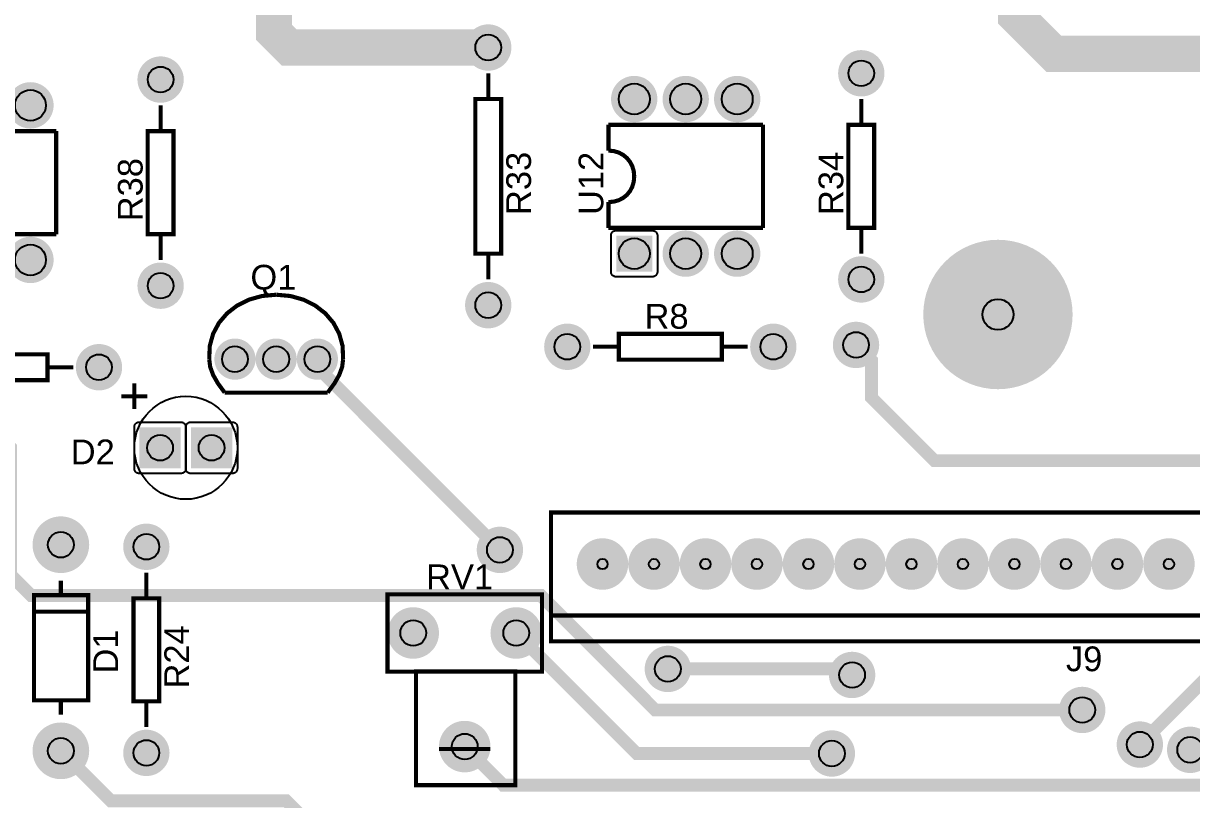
# Model space of a CAD drawing. Header units: inches. Extents: x -3.05 to 3.04, y -2.64 to 2.64.
# Drawn here: x -1.745 to 0.524, y -0.641 to 0.865 of the extents above; entities that cross this region are included whole.
import ezdxf

# ---------------------------------------------------------------- set-up
doc = ezdxf.new("R2010")
doc.units = ezdxf.units.IN
doc.layers.get('0').update_dxf_attribs({"linetype": 'CONTINUOUS'})

# ---------------------------------------------------------------- blocks, each defined once
blk = doc.blocks.new('EPAD')
at = {"const_width": 0.5}
blk.add_lwpolyline([(-0.25, 0, 1), (0.25, 0, 1)], format="xyb", close=True, dxfattribs=at)
blk = doc.blocks.new('RPAD')
blk.add_trace([(-0.5, -0.5), (-0.5, 0.5), (0.5, -0.5), (0.5, 0.5)])

msp = doc.modelspace()

# ---------------------------------------------------------------- linework, layer by layer
for points, const_width in [([(0.572866, 0.806134), (0.255937, 0.806134), (0.183102, 0.878969), (0.183102, 1.361657), (0.0331, 1.51166), (-0.241687, 1.51166), (-0.248394, 1.504953)], 0.07), ([(-0.842094, 0.818339), (-1.228352, 0.818339), (-1.258357, 0.848344), (-1.258357, 1.340113), (-1.424878, 1.506635), (-1.593169, 1.506635), (-1.59485, 1.504953)], 0.07), ([(-0.842094, 0.768339), (-0.842094, 0.718339)], 0.008), ([(-0.842094, 0.768339), (-0.842094, 0.718339)], 0.008), ([(-0.842094, 0.768339), (-0.842094, 0.718339)], 0.008), ([(-1.478315, 0.656134), (-1.478315, 0.706134)], 0.008), ([(-1.478315, 0.656134), (-1.478315, 0.706134)], 0.008), ([(-1.478315, 0.656134), (-1.478315, 0.706134)], 0.008), ([(-0.867094, 0.418339), (-0.817094, 0.418339), (-0.817094, 0.718339), (-0.867094, 0.718339), (-0.867094, 0.418339)], 0.008), ([(-0.867094, 0.418339), (-0.817094, 0.418339), (-0.817094, 0.718339), (-0.867094, 0.718339), (-0.867094, 0.418339)], 0.008), ([(-0.867094, 0.418339), (-0.817094, 0.418339), (-0.817094, 0.718339), (-0.867094, 0.718339), (-0.867094, 0.418339)], 0.008), ([(-0.117685, 0.668339), (-0.117685, 0.718339)], 0.008), ([(-0.117685, 0.668339), (-0.117685, 0.718339)], 0.008), ([(-0.117685, 0.668339), (-0.117685, 0.718339)], 0.008), ([(-1.981071, 0.656134), (-1.681071, 0.656134)], 0.008), ([(-1.981071, 0.656134), (-1.681071, 0.656134)], 0.008), ([(-1.981071, 0.656134), (-1.681071, 0.656134)], 0.008), ([(-1.681071, 0.456134), (-1.681071, 0.656134)], 0.008), ([(-1.681071, 0.456134), (-1.681071, 0.656134)], 0.008), ([(-1.681071, 0.456134), (-1.681071, 0.656134)], 0.008), ([(-1.503315, 0.456134), (-1.453315, 0.456134), (-1.453315, 0.656134), (-1.503315, 0.656134), (-1.503315, 0.456134)], 0.008), ([(-1.503315, 0.456134), (-1.453315, 0.456134), (-1.453315, 0.656134), (-1.503315, 0.656134), (-1.503315, 0.456134)], 0.008), ([(-1.503315, 0.456134), (-1.453315, 0.456134), (-1.453315, 0.656134), (-1.503315, 0.656134), (-1.503315, 0.456134)], 0.008), ([(-0.60863, 0.618339), (-0.60863, 0.668339)], 0.008), ([(-0.60863, 0.668339), (-0.30863, 0.668339)], 0.008), ([(-0.60863, 0.618339), (-0.60863, 0.668339)], 0.008), ([(-0.60863, 0.668339), (-0.30863, 0.668339)], 0.008), ([(-0.60863, 0.618339), (-0.60863, 0.668339)], 0.008), ([(-0.60863, 0.668339), (-0.30863, 0.668339)], 0.008), ([(-0.30863, 0.468339), (-0.30863, 0.668339)], 0.008), ([(-0.30863, 0.468339), (-0.30863, 0.668339)], 0.008), ([(-0.30863, 0.468339), (-0.30863, 0.668339)], 0.008), ([(-0.142685, 0.468339), (-0.092685, 0.468339), (-0.092685, 0.668339), (-0.142685, 0.668339), (-0.142685, 0.468339)], 0.008), ([(-0.142685, 0.468339), (-0.092685, 0.468339), (-0.092685, 0.668339), (-0.142685, 0.668339), (-0.142685, 0.468339)], 0.008), ([(-0.142685, 0.468339), (-0.092685, 0.468339), (-0.092685, 0.668339), (-0.142685, 0.668339), (-0.142685, 0.468339)], 0.008), ([(-0.55863, 0.568339), (-0.559589, 0.578526), (-0.562364, 0.587964), (-0.566804, 0.596464), (-0.572755, 0.603839), (-0.580065, 0.609902), (-0.588583, 0.614464), (-0.598155, 0.617339), (-0.60863, 0.618339)], 0.008), ([(-0.55863, 0.568339), (-0.559589, 0.578526), (-0.562364, 0.587964), (-0.566804, 0.596464), (-0.572755, 0.603839), (-0.580065, 0.609902), (-0.588583, 0.614464), (-0.598155, 0.617339), (-0.60863, 0.618339)], 0.008), ([(-0.55863, 0.568339), (-0.559589, 0.578526), (-0.562364, 0.587964), (-0.566804, 0.596464), (-0.572755, 0.603839), (-0.580065, 0.609902), (-0.588583, 0.614464), (-0.598155, 0.617339), (-0.60863, 0.618339)], 0.008), ([(-0.55863, 0.568339), (-0.559589, 0.557864), (-0.562364, 0.548292), (-0.566804, 0.539774), (-0.572755, 0.532464), (-0.580065, 0.526513), (-0.588583, 0.522073), (-0.598155, 0.519298), (-0.60863, 0.518339)], 0.008), ([(-0.55863, 0.568339), (-0.559589, 0.557864), (-0.562364, 0.548292), (-0.566804, 0.539774), (-0.572755, 0.532464), (-0.580065, 0.526513), (-0.588583, 0.522073), (-0.598155, 0.519298), (-0.60863, 0.518339)], 0.008), ([(-0.55863, 0.568339), (-0.559589, 0.557864), (-0.562364, 0.548292), (-0.566804, 0.539774), (-0.572755, 0.532464), (-0.580065, 0.526513), (-0.588583, 0.522073), (-0.598155, 0.519298), (-0.60863, 0.518339)], 0.008), ([(-0.60863, 0.468339), (-0.60863, 0.518339)], 0.008), ([(-0.60863, 0.468339), (-0.60863, 0.518339)], 0.008), ([(-0.60863, 0.468339), (-0.60863, 0.518339)], 0.008), ([(-1.981071, 0.456134), (-1.681071, 0.456134)], 0.008), ([(-1.981071, 0.456134), (-1.681071, 0.456134)], 0.008), ([(-1.981071, 0.456134), (-1.681071, 0.456134)], 0.008), ([(-1.478315, 0.406134), (-1.478315, 0.456134)], 0.008), ([(-1.478315, 0.406134), (-1.478315, 0.456134)], 0.008), ([(-1.478315, 0.406134), (-1.478315, 0.456134)], 0.008), ([(-0.60863, 0.468339), (-0.30863, 0.468339)], 0.008), ([(-0.60863, 0.468339), (-0.30863, 0.468339)], 0.008), ([(-0.60863, 0.468339), (-0.30863, 0.468339)], 0.008), ([(-0.117685, 0.418339), (-0.117685, 0.468339)], 0.008), ([(-0.117685, 0.418339), (-0.117685, 0.468339)], 0.008), ([(-0.117685, 0.418339), (-0.117685, 0.468339)], 0.008), ([(-0.842094, 0.418339), (-0.842094, 0.368339)], 0.008), ([(-0.842094, 0.418339), (-0.842094, 0.368339)], 0.008), ([(-0.842094, 0.418339), (-0.842094, 0.368339)], 0.008), ([(-1.383906, 0.213615), (-1.38287, 0.239173), (-1.376381, 0.262809), (-1.364993, 0.284064), (-1.349257, 0.302481), (-1.329728, 0.317603), (-1.306957, 0.328971), (-1.281499, 0.336128), (-1.253906, 0.338615)], 0.008), ([(-1.383906, 0.213615), (-1.38287, 0.239173), (-1.376381, 0.262809), (-1.364993, 0.284064), (-1.349257, 0.302481), (-1.329728, 0.317603), (-1.306957, 0.328971), (-1.281499, 0.336128), (-1.253906, 0.338615)], 0.008), ([(-1.383906, 0.213615), (-1.38287, 0.239173), (-1.376381, 0.262809), (-1.364993, 0.284064), (-1.349257, 0.302481), (-1.329728, 0.317603), (-1.306957, 0.328971), (-1.281499, 0.336128), (-1.253906, 0.338615)], 0.008), ([(-1.123906, 0.213615), (-1.124941, 0.239173), (-1.13143, 0.262809), (-1.142819, 0.284064), (-1.158554, 0.302481), (-1.178083, 0.317603), (-1.200854, 0.328971), (-1.226312, 0.336128), (-1.253906, 0.338615)], 0.008), ([(-1.123906, 0.213615), (-1.124941, 0.239173), (-1.13143, 0.262809), (-1.142819, 0.284064), (-1.158554, 0.302481), (-1.178083, 0.317603), (-1.200854, 0.328971), (-1.226312, 0.336128), (-1.253906, 0.338615)], 0.008), ([(-1.123906, 0.213615), (-1.124941, 0.239173), (-1.13143, 0.262809), (-1.142819, 0.284064), (-1.158554, 0.302481), (-1.178083, 0.317603), (-1.200854, 0.328971), (-1.226312, 0.336128), (-1.253906, 0.338615)], 0.008), ([(-0.588551, 0.21263), (-0.388551, 0.21263), (-0.388551, 0.26263), (-0.588551, 0.26263), (-0.588551, 0.21263)], 0.008), ([(-0.588551, 0.21263), (-0.388551, 0.21263), (-0.388551, 0.26263), (-0.588551, 0.26263), (-0.588551, 0.21263)], 0.008), ([(-0.588551, 0.21263), (-0.388551, 0.21263), (-0.388551, 0.26263), (-0.588551, 0.26263), (-0.588551, 0.21263)], 0.008), ([(0.42326, -0.534417), (0.61714, -0.340537), (1.248933, -0.340537), (1.395192, -0.194278), (1.395192, -0.04802), (1.330566, 0.016606), (1.327165, 0.016606), (0.024444, 0.016606), (-0.098005, 0.139055), (-0.098005, 0.211257), (-0.127921, 0.241174)], 0.025), ([(-1.898, 0.172867), (-1.698, 0.172867), (-1.698, 0.222867), (-1.898, 0.222867), (-1.898, 0.172867)], 0.008), ([(-1.898, 0.172867), (-1.698, 0.172867), (-1.698, 0.222867), (-1.898, 0.222867), (-1.898, 0.172867)], 0.008), ([(-1.898, 0.172867), (-1.698, 0.172867), (-1.698, 0.222867), (-1.898, 0.222867), (-1.898, 0.172867)], 0.008), ([(-0.638551, 0.23763), (-0.588551, 0.23763)], 0.008), ([(-0.638551, 0.23763), (-0.588551, 0.23763)], 0.008), ([(-0.638551, 0.23763), (-0.588551, 0.23763)], 0.008), ([(-0.388551, 0.23763), (-0.338551, 0.23763)], 0.008), ([(-0.388551, 0.23763), (-0.338551, 0.23763)], 0.008), ([(-0.388551, 0.23763), (-0.338551, 0.23763)], 0.008), ([(-1.383906, 0.213615), (-1.382031, 0.198537), (-1.376406, 0.18299), (-1.367031, 0.166505), (-1.353906, 0.148615)], 0.008), ([(-1.383906, 0.213615), (-1.382031, 0.198537), (-1.376406, 0.18299), (-1.367031, 0.166505), (-1.353906, 0.148615)], 0.008), ([(-1.383906, 0.213615), (-1.382031, 0.198537), (-1.376406, 0.18299), (-1.367031, 0.166505), (-1.353906, 0.148615)], 0.008), ([(-0.819448, -0.156588), (-1.173906, 0.19787), (-1.173906, 0.213615)], 0.025), ([(-1.123906, 0.213615), (-1.12578, 0.198537), (-1.131406, 0.18299), (-1.14078, 0.166505), (-1.153906, 0.148615)], 0.008), ([(-1.123906, 0.213615), (-1.12578, 0.198537), (-1.131406, 0.18299), (-1.14078, 0.166505), (-1.153906, 0.148615)], 0.008), ([(-1.123906, 0.213615), (-1.12578, 0.198537), (-1.131406, 0.18299), (-1.14078, 0.166505), (-1.153906, 0.148615)], 0.008), ([(-1.698, 0.197867), (-1.648, 0.197867)], 0.008), ([(-1.698, 0.197867), (-1.648, 0.197867)], 0.008), ([(-1.698, 0.197867), (-1.648, 0.197867)], 0.008), ([(-1.529339, 0.166575), (-1.529339, 0.116575)], 0.008), ([(-1.529339, 0.166575), (-1.529339, 0.116575)], 0.008), ([(-1.529339, 0.166575), (-1.529339, 0.116575)], 0.008), ([(-1.554339, 0.141575), (-1.504339, 0.141575)], 0.008), ([(-1.554339, 0.141575), (-1.504339, 0.141575)], 0.008), ([(-1.554339, 0.141575), (-1.504339, 0.141575)], 0.008), ([(-1.353906, 0.148615), (-1.153906, 0.148615)], 0.008), ([(-1.353906, 0.148615), (-1.153906, 0.148615)], 0.008), ([(-1.353906, 0.148615), (-1.153906, 0.148615)], 0.008), ([(0.311429, -0.467262), (-0.517911, -0.467262), (-0.740133, -0.24504), (-1.729789, -0.24504), (-1.769654, -0.205176), (-1.769654, 0.042135), (-1.830148, 0.10263)], 0.025), ([(0.521042, -0.544619), (0.521042, -0.541217), (0.669574, -0.392685), (1.322636, -0.392685), (1.419001, -0.296319), (1.419001, -0.262306), (1.490189, -0.191118), (1.490189, -0.014732)], 0.025), ([(-0.72026, -0.334023), (1.37974, -0.334023), (1.37974, -0.084023), (-0.72026, -0.084023), (-0.72026, -0.334023)], 0.008), ([(-0.72026, -0.334023), (1.37974, -0.334023), (1.37974, -0.084023), (-0.72026, -0.084023), (-0.72026, -0.334023)], 0.008), ([(-0.72026, -0.334023), (1.37974, -0.334023), (1.37974, -0.084023), (-0.72026, -0.084023), (-0.72026, -0.334023)], 0.008), ([(-1.506024, -0.200551), (-1.506024, -0.250551)], 0.008), ([(-1.506024, -0.200551), (-1.506024, -0.250551)], 0.008), ([(-1.506024, -0.200551), (-1.506024, -0.250551)], 0.008), ([(-1.672024, -0.216551), (-1.672024, -0.244551)], 0.008), ([(-1.672024, -0.216551), (-1.672024, -0.244551)], 0.008), ([(-1.672024, -0.216551), (-1.672024, -0.244551)], 0.008), ([(-1.724024, -0.448551), (-1.619024, -0.448551), (-1.619024, -0.244551), (-1.724024, -0.244551), (-1.724024, -0.448551)], 0.008), ([(-1.724024, -0.448551), (-1.619024, -0.448551), (-1.619024, -0.244551), (-1.724024, -0.244551), (-1.724024, -0.448551)], 0.008), ([(-1.724024, -0.448551), (-1.619024, -0.448551), (-1.619024, -0.244551), (-1.724024, -0.244551), (-1.724024, -0.448551)], 0.008), ([(-1.531024, -0.450551), (-1.481024, -0.450551), (-1.481024, -0.250551), (-1.531024, -0.250551), (-1.531024, -0.450551)], 0.008), ([(-1.531024, -0.450551), (-1.481024, -0.450551), (-1.481024, -0.250551), (-1.531024, -0.250551), (-1.531024, -0.450551)], 0.008), ([(-1.531024, -0.450551), (-1.481024, -0.450551), (-1.481024, -0.250551), (-1.531024, -0.250551), (-1.531024, -0.450551)], 0.008), ([(-1.037764, -0.392881), (-0.737764, -0.392881), (-0.737764, -0.242881), (-1.037764, -0.242881), (-1.037764, -0.392881)], 0.008), ([(-1.037764, -0.392881), (-0.737764, -0.392881), (-0.737764, -0.242881), (-1.037764, -0.242881), (-1.037764, -0.392881)], 0.008), ([(-1.037764, -0.392881), (-0.737764, -0.392881), (-0.737764, -0.242881), (-1.037764, -0.242881), (-1.037764, -0.392881)], 0.008), ([(-1.620024, -0.276551), (-1.723024, -0.276551)], 0.008), ([(-1.620024, -0.276551), (-1.723024, -0.276551)], 0.008), ([(-1.620024, -0.276551), (-1.723024, -0.276551)], 0.008), ([(1.37974, -0.284023), (-0.72026, -0.284023)], 0.008), ([(1.37974, -0.284023), (-0.72026, -0.284023)], 0.008), ([(1.37974, -0.284023), (-0.72026, -0.284023)], 0.008), ([(-0.787764, -0.317881), (-0.55388, -0.551766), (-0.174794, -0.551766)], 0.025), ([(-0.493352, -0.387628), (-0.152215, -0.387628), (-0.140509, -0.399334), (-0.135493, -0.399334)], 0.025), ([(-0.982252, -0.613157), (-0.789339, -0.613157), (-0.789339, -0.392685), (-0.982252, -0.392685), (-0.982252, -0.613157)], 0.008), ([(-0.982252, -0.613157), (-0.789339, -0.613157), (-0.789339, -0.392685), (-0.982252, -0.392685), (-0.982252, -0.613157)], 0.008), ([(-0.982252, -0.613157), (-0.789339, -0.613157), (-0.789339, -0.392685), (-0.982252, -0.392685), (-0.982252, -0.613157)], 0.008), ([(-1.672024, -0.448551), (-1.672024, -0.476551)], 0.008), ([(-1.672024, -0.448551), (-1.672024, -0.476551)], 0.008), ([(-1.672024, -0.448551), (-1.672024, -0.476551)], 0.008), ([(-1.506024, -0.450551), (-1.506024, -0.500551)], 0.008), ([(-1.506024, -0.450551), (-1.506024, -0.500551)], 0.008), ([(-1.506024, -0.450551), (-1.506024, -0.500551)], 0.008), ([(-0.887764, -0.538354), (-0.812961, -0.613157), (1.049244, -0.613157), (1.089357, -0.573045), (1.089357, -0.53048)], 0.025), ([(-1.672024, -0.546551), (-1.5749, -0.643675), (-1.234135, -0.643675), (-1.176581, -0.701229), (-1.176581, -0.855905), (-0.881618, -1.150869), (-0.682335, -1.150869), (-0.67674, -1.156464)], 0.025), ([(-0.837764, -0.542881), (-0.937764, -0.542881)], 0.008), ([(-0.837764, -0.542881), (-0.937764, -0.542881)], 0.008), ([(-0.837764, -0.542881), (-0.937764, -0.542881)], 0.008)]:
    msp.add_lwpolyline(points, dxfattribs=dict(const_width=const_width))
for points in [[(-0.59363, 0.463339), (-0.52363, 0.463339), (-0.522591, 0.463289), (-0.521585, 0.46314), (-0.520619, 0.462898), (-0.519694, 0.462567), (-0.518818, 0.462153), (-0.517994, 0.461658), (-0.517226, 0.461089), (-0.51652, 0.460448), (-0.51588, 0.459742), (-0.515311, 0.458975), (-0.514817, 0.458151), (-0.514402, 0.457274), (-0.514071, 0.45635), (-0.513829, 0.455383), (-0.51368, 0.454378), (-0.51363, 0.453339), (-0.51363, 0.383339), (-0.51368, 0.3823), (-0.513829, 0.381294), (-0.514071, 0.380328), (-0.514402, 0.379404), (-0.514817, 0.378527), (-0.515311, 0.377703), (-0.51588, 0.376936), (-0.51652, 0.37623), (-0.517226, 0.375589), (-0.517994, 0.37502), (-0.518818, 0.374525), (-0.519694, 0.374111), (-0.520619, 0.37378), (-0.521585, 0.373538), (-0.522591, 0.373389), (-0.52363, 0.373339), (-0.59363, 0.373339), (-0.594669, 0.373389), (-0.595674, 0.373538), (-0.596641, 0.37378), (-0.597565, 0.374111), (-0.598442, 0.374525), (-0.599266, 0.37502), (-0.600033, 0.375589), (-0.600739, 0.37623), (-0.60138, 0.376936), (-0.601949, 0.377703), (-0.602443, 0.378527), (-0.602858, 0.379404), (-0.603189, 0.380328), (-0.603431, 0.381294), (-0.60358, 0.3823), (-0.60363, 0.383339), (-0.60363, 0.453339), (-0.60358, 0.454378), (-0.603431, 0.455383), (-0.603189, 0.45635), (-0.602858, 0.457274), (-0.602443, 0.458151), (-0.601949, 0.458975), (-0.60138, 0.459742), (-0.600739, 0.460448), (-0.600033, 0.461089), (-0.599266, 0.461658), (-0.598442, 0.462153), (-0.597565, 0.462567), (-0.596641, 0.462898), (-0.595674, 0.46314), (-0.594669, 0.463289), (-0.59363, 0.463339)], [(-1.519339, 0.091575), (-1.439339, 0.091575), (-1.438299, 0.091525), (-1.437294, 0.091376), (-1.436327, 0.091134), (-1.435403, 0.090804), (-1.434527, 0.090389), (-1.433703, 0.089894), (-1.432935, 0.089325), (-1.432229, 0.088685), (-1.431589, 0.087978), (-1.43102, 0.087211), (-1.430525, 0.086387), (-1.43011, 0.085511), (-1.42978, 0.084587), (-1.429537, 0.08362), (-1.429389, 0.082615), (-1.429339, 0.081575), (-1.429339, 0.001575), (-1.429389, 0.000536), (-1.429537, -0.000469), (-1.42978, -0.001436), (-1.43011, -0.00236), (-1.430525, -0.003237), (-1.43102, -0.004061), (-1.431589, -0.004828), (-1.432229, -0.005534), (-1.432935, -0.006174), (-1.433703, -0.006744), (-1.434527, -0.007239), (-1.435403, -0.007653), (-1.436327, -0.007984), (-1.437294, -0.008226), (-1.438299, -0.008374), (-1.439339, -0.008425), (-1.519339, -0.008425), (-1.520378, -0.008374), (-1.521383, -0.008226), (-1.52235, -0.007984), (-1.523274, -0.007653), (-1.52415, -0.007239), (-1.524974, -0.006744), (-1.525742, -0.006174), (-1.526448, -0.005534), (-1.527088, -0.004828), (-1.527657, -0.004061), (-1.528152, -0.003237), (-1.528567, -0.00236), (-1.528898, -0.001436), (-1.52914, -0.000469), (-1.529288, 0.000536), (-1.529339, 0.001575), (-1.529339, 0.081575), (-1.529288, 0.082615), (-1.52914, 0.08362), (-1.528898, 0.084587), (-1.528567, 0.085511), (-1.528152, 0.086387), (-1.527657, 0.087211), (-1.527088, 0.087978), (-1.526448, 0.088685), (-1.525742, 0.089325), (-1.524974, 0.089894), (-1.52415, 0.090389), (-1.523274, 0.090804), (-1.52235, 0.091134), (-1.521383, 0.091376), (-1.520378, 0.091525), (-1.519339, 0.091575)], [(-1.419339, 0.091575), (-1.339339, 0.091575), (-1.338299, 0.091525), (-1.337294, 0.091376), (-1.336327, 0.091134), (-1.335403, 0.090804), (-1.334527, 0.090389), (-1.333703, 0.089894), (-1.332935, 0.089325), (-1.332229, 0.088685), (-1.331589, 0.087978), (-1.33102, 0.087211), (-1.330525, 0.086387), (-1.33011, 0.085511), (-1.32978, 0.084587), (-1.329537, 0.08362), (-1.329389, 0.082615), (-1.329339, 0.081575), (-1.329339, 0.001575), (-1.329389, 0.000536), (-1.329537, -0.000469), (-1.32978, -0.001436), (-1.33011, -0.00236), (-1.330525, -0.003237), (-1.33102, -0.004061), (-1.331589, -0.004828), (-1.332229, -0.005534), (-1.332935, -0.006174), (-1.333703, -0.006744), (-1.334527, -0.007239), (-1.335403, -0.007653), (-1.336327, -0.007984), (-1.337294, -0.008226), (-1.338299, -0.008374), (-1.339339, -0.008425), (-1.419339, -0.008425), (-1.420378, -0.008374), (-1.421383, -0.008226), (-1.42235, -0.007984), (-1.423274, -0.007653), (-1.42415, -0.007239), (-1.424974, -0.006744), (-1.425742, -0.006174), (-1.426448, -0.005534), (-1.427088, -0.004828), (-1.427657, -0.004061), (-1.428152, -0.003237), (-1.428567, -0.00236), (-1.428898, -0.001436), (-1.42914, -0.000469), (-1.429288, 0.000536), (-1.429339, 0.001575), (-1.429339, 0.081575), (-1.429288, 0.082615), (-1.42914, 0.08362), (-1.428898, 0.084587), (-1.428567, 0.085511), (-1.428152, 0.086387), (-1.427657, 0.087211), (-1.427088, 0.087978), (-1.426448, 0.088685), (-1.425742, 0.089325), (-1.424974, 0.089894), (-1.42415, 0.090389), (-1.423274, 0.090804), (-1.42235, 0.091134), (-1.421383, 0.091376), (-1.420378, 0.091525), (-1.419339, 0.091575)]]:
    msp.add_lwpolyline(points, close=True)
for centre, radius in [((-0.842094, 0.818339), 0.025), ((-1.478315, 0.756134), 0.025), ((-0.117685, 0.768339), 0.025), ((-1.731071, 0.706134), 0.03), ((-0.55863, 0.718339), 0.03), ((-0.45863, 0.718339), 0.03), ((-0.35863, 0.718339), 0.03), ((-1.731071, 0.406134), 0.03), ((-0.55863, 0.418339), 0.03), ((-0.45863, 0.418339), 0.03), ((-0.35863, 0.418339), 0.03), ((-0.117685, 0.368339), 0.025), ((-1.478315, 0.356134), 0.025), ((-0.842094, 0.318339), 0.025), ((0.147669, 0.300229), 0.03), ((-0.688551, 0.23763), 0.025), ((-0.288551, 0.23763), 0.025), ((-0.127921, 0.241174), 0.025), ((-1.333905, 0.213615), 0.025), ((-1.253906, 0.213615), 0.025), ((-1.173905, 0.213615), 0.025), ((-1.598, 0.197867), 0.025), ((-1.429339, 0.041575), 0.1), ((-1.429339, 0.041575), 0.1), ((-1.429339, 0.041575), 0.1), ((-1.479339, 0.041575), 0.025), ((-1.379339, 0.041575), 0.025), ((-1.429339, 0.041575), 0), ((-1.429339, 0.041575), 0), ((-1.429339, 0.041575), 0), ((-1.672024, -0.146551), 0.025), ((-1.506024, -0.150551), 0.025), ((-0.819448, -0.156588), 0.025), ((-0.62026, -0.184023), 0.01), ((-0.52026, -0.184023), 0.01), ((-0.42026, -0.184023), 0.01), ((-0.32026, -0.184023), 0.01), ((-0.22026, -0.184023), 0.01), ((-0.12026, -0.184023), 0.01), ((-0.02026, -0.184023), 0.01), ((0.07974, -0.184023), 0.01), ((0.17974, -0.184023), 0.01), ((0.27974, -0.184023), 0.01), ((0.37974, -0.184023), 0.01), ((0.47974, -0.184023), 0.01), ((-0.987764, -0.317881), 0.025), ((-0.787764, -0.317881), 0.025), ((-0.493352, -0.387628), 0.025), ((-0.135493, -0.399334), 0.025), ((0.311429, -0.467262), 0.025), ((-1.672024, -0.546551), 0.025), ((-0.887764, -0.538354), 0.025), ((0.42326, -0.534417), 0.025), ((0.521042, -0.544618), 0.025), ((-1.506024, -0.550551), 0.025), ((-0.174794, -0.551766), 0.025)]:
    msp.add_circle(centre, radius)

# ---------------------------------------------------------------- block references
for name, p, xscale, yscale in [('EPAD', (-0.842094, 0.818339), 0.09, 0.09), ('EPAD', (-0.842094, 0.818339), 0.07, 0.07), ('EPAD', (-1.478315, 0.756134), 0.09, 0.09), ('EPAD', (-0.117685, 0.768339), 0.09, 0.09), ('EPAD', (-0.117685, 0.768339), 0.07, 0.07), ('EPAD', (-1.478315, 0.756134), 0.07, 0.07), ('EPAD', (-1.731071, 0.706134), 0.09, 0.09), ('EPAD', (-0.55863, 0.718339), 0.09, 0.09), ('EPAD', (-0.55863, 0.718339), 0.07, 0.07), ('EPAD', (-0.45863, 0.718339), 0.09, 0.09), ('EPAD', (-0.45863, 0.718339), 0.07, 0.07), ('EPAD', (-0.35863, 0.718339), 0.09, 0.09), ('EPAD', (-0.35863, 0.718339), 0.07, 0.07), ('EPAD', (-1.731071, 0.706134), 0.07, 0.07), ('EPAD', (-0.45863, 0.418339), 0.09, 0.09), ('EPAD', (-0.35863, 0.418339), 0.09, 0.09), ('EPAD', (-1.731071, 0.406134), 0.09, 0.09), ('EPAD', (-1.731071, 0.406134), 0.07, 0.07), ('RPAD', (-0.55863, 0.418339), 0.07, 0.07), ('EPAD', (-0.45863, 0.418339), 0.07, 0.07), ('EPAD', (-0.35863, 0.418339), 0.07, 0.07), ('EPAD', (0.147669, 0.300229), 0.29, 0.29), ('EPAD', (-0.117685, 0.368339), 0.09, 0.09), ('EPAD', (0.147669, 0.300229), 0.25, 0.25), ('EPAD', (-1.478315, 0.356134), 0.09, 0.09), ('EPAD', (-1.478315, 0.356134), 0.07, 0.07), ('EPAD', (-0.117685, 0.368339), 0.07, 0.07), ('EPAD', (-0.842094, 0.318339), 0.09, 0.09), ('EPAD', (-0.842094, 0.318339), 0.07, 0.07), ('EPAD', (-0.688551, 0.23763), 0.09, 0.09), ('EPAD', (-0.688551, 0.23763), 0.07, 0.07), ('EPAD', (-0.288551, 0.23763), 0.09, 0.09), ('EPAD', (-0.288551, 0.23763), 0.07, 0.07), ('EPAD', (-0.127921, 0.241174), 0.09, 0.09), ('EPAD', (-0.127921, 0.241174), 0.07, 0.07), ('EPAD', (-1.333906, 0.213615), 0.08, 0.08), ('EPAD', (-1.253906, 0.213615), 0.08, 0.08), ('EPAD', (-1.173906, 0.213615), 0.08, 0.08), ('EPAD', (-1.598, 0.197867), 0.09, 0.09), ('EPAD', (-1.598, 0.197867), 0.07, 0.07), ('EPAD', (-1.333906, 0.213615), 0.06, 0.06), ('EPAD', (-1.253906, 0.213615), 0.06, 0.06), ('EPAD', (-1.173906, 0.213615), 0.06, 0.06), ('RPAD', (-1.479339, 0.041575), 0.08, 0.08), ('RPAD', (-1.379339, 0.041575), 0.08, 0.08), ('EPAD', (-1.672024, -0.146551), 0.11, 0.11), ('EPAD', (-1.672024, -0.146551), 0.09, 0.09), ('EPAD', (-1.506024, -0.150551), 0.09, 0.09), ('EPAD', (-0.819448, -0.156588), 0.09, 0.09), ('EPAD', (-1.506024, -0.150551), 0.07, 0.07), ('EPAD', (-0.819448, -0.156588), 0.07, 0.07), ('EPAD', (-0.62026, -0.184023), 0.1, 0.1), ('EPAD', (-0.52026, -0.184023), 0.1, 0.1), ('EPAD', (-0.42026, -0.184023), 0.1, 0.1), ('EPAD', (-0.32026, -0.184023), 0.1, 0.1), ('EPAD', (-0.22026, -0.184023), 0.1, 0.1), ('EPAD', (-0.12026, -0.184023), 0.1, 0.1), ('EPAD', (-0.02026, -0.184023), 0.1, 0.1), ('EPAD', (0.07974, -0.184023), 0.1, 0.1), ('EPAD', (0.17974, -0.184023), 0.1, 0.1), ('EPAD', (0.27974, -0.184023), 0.1, 0.1), ('EPAD', (0.37974, -0.184023), 0.1, 0.1), ('EPAD', (0.47974, -0.184023), 0.1, 0.1), ('EPAD', (-0.62026, -0.184023), 0.08, 0.08), ('EPAD', (-0.52026, -0.184023), 0.08, 0.08), ('EPAD', (-0.42026, -0.184023), 0.08, 0.08), ('EPAD', (-0.32026, -0.184023), 0.08, 0.08), ('EPAD', (-0.22026, -0.184023), 0.08, 0.08), ('EPAD', (-0.12026, -0.184023), 0.08, 0.08), ('EPAD', (-0.02026, -0.184023), 0.08, 0.08), ('EPAD', (0.07974, -0.184023), 0.08, 0.08), ('EPAD', (0.17974, -0.184023), 0.08, 0.08), ('EPAD', (0.27974, -0.184023), 0.08, 0.08), ('EPAD', (0.37974, -0.184023), 0.08, 0.08), ('EPAD', (0.47974, -0.184023), 0.08, 0.08), ('EPAD', (-0.987764, -0.317881), 0.1, 0.1), ('EPAD', (-0.787764, -0.317881), 0.1, 0.1), ('EPAD', (-0.987764, -0.317881), 0.08, 0.08), ('EPAD', (-0.787764, -0.317881), 0.08, 0.08), ('EPAD', (-0.493352, -0.387628), 0.09, 0.09), ('EPAD', (-0.493352, -0.387628), 0.07, 0.07), ('EPAD', (-0.135493, -0.399334), 0.09, 0.09), ('EPAD', (-0.135493, -0.399334), 0.07, 0.07), ('EPAD', (0.311429, -0.467262), 0.09, 0.09), ('EPAD', (0.311429, -0.467262), 0.07, 0.07), ('EPAD', (-1.672024, -0.546551), 0.11, 0.11), ('EPAD', (-0.887764, -0.538354), 0.1, 0.1), ('EPAD', (-0.887764, -0.538354), 0.08, 0.08), ('EPAD', (0.42326, -0.534417), 0.09, 0.09), ('EPAD', (-1.672024, -0.546551), 0.09, 0.09), ('EPAD', (-1.506024, -0.550551), 0.09, 0.09), ('EPAD', (-1.506024, -0.550551), 0.07, 0.07), ('EPAD', (-0.174794, -0.551766), 0.09, 0.09), ('EPAD', (-0.174794, -0.551766), 0.07, 0.07), ('EPAD', (0.42326, -0.534417), 0.07, 0.07), ('EPAD', (0.521042, -0.544619), 0.09, 0.09), ('EPAD', (0.521042, -0.544619), 0.07, 0.07)]:
    msp.add_blockref(name, p, dxfattribs=dict(xscale=xscale, yscale=yscale))

# ---------------------------------------------------------------- texts
at = {"width": 1.041667}
for s, p in [('R33', (-0.759094, 0.493339)), ('R33', (-0.759094, 0.493339)), ('R33', (-0.759094, 0.493339)), ('U12', (-0.61863, 0.493339)), ('U12', (-0.61863, 0.493339)), ('U12', (-0.61863, 0.493339)), ('R34', (-0.152685, 0.493339)), ('R34', (-0.152685, 0.493339)), ('R34', (-0.152685, 0.493339)), ('R38', (-1.513315, 0.481134)), ('R38', (-1.513315, 0.481134)), ('R38', (-1.513315, 0.481134)), ('D1', (-1.561024, -0.396551)), ('D1', (-1.561024, -0.396551)), ('D1', (-1.561024, -0.396551)), ('R24', (-1.423024, -0.425551)), ('R24', (-1.423024, -0.425551)), ('R24', (-1.423024, -0.425551))]:
    msp.add_text(s, height=0.048, rotation=90, dxfattribs=at).set_placement(p)
for s, p in [('Q1', (-1.303906, 0.348615)), ('Q1', (-1.303906, 0.348615)), ('Q1', (-1.303906, 0.348615)), ('R8', (-0.538551, 0.27263)), ('R8', (-0.538551, 0.27263)), ('R8', (-0.538551, 0.27263)), ('D2', (-1.652839, 0.009575)), ('D2', (-1.652839, 0.009575)), ('D2', (-1.652839, 0.009575)), ('RV1', (-0.962764, -0.232881)), ('RV1', (-0.962764, -0.232881)), ('RV1', (-0.962764, -0.232881)), ('J9', (0.27974, -0.392023)), ('J9', (0.27974, -0.392023)), ('J9', (0.27974, -0.392023))]:
    msp.add_text(s, height=0.048, dxfattribs=at).set_placement(p)

doc.saveas('drawing.dxf')
